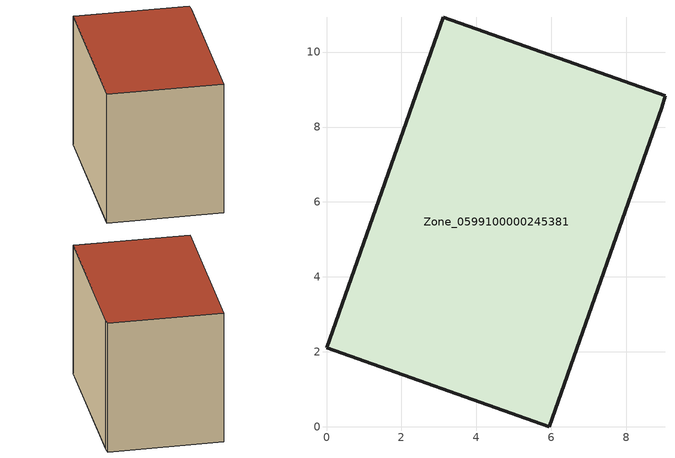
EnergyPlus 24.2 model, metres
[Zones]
Zone_0599100000245381
 floor ground (C_G): 8.95,8.51 5.95,0 0,2.11 3.12,10.93 9.03,8.84 z0.57
 wall outside (C_F): 5.95,0 8.95,8.51 9.03,8.84 3.12,10.93 0,2.11 5.95,0 z0.57:8.2
 roof outside (C_R): 3.12,10.93 0,2.11 5.95,0 8.95,8.51 9.03,8.84 z8.2
[BUILDING]
Pand.0599100000245381: North Axis=0; Terrain=City; Loads Convergence Tolerance Value=0.04; Temperature Convergence Tolerance Value=0.4; Solar Distribution=FullExterior; Maximum Number of Warmup Days=25; Minimum Number of Warmup Days=1
[Site:Location]
Rotterdam.The.Hague.AP_ZH_NLD Design_Conditions: Latitude=51.96; Longitude=4.45; Time Zone=1; Elevation=-4.5
[SITE:GROUNDTEMPERATURE:BUILDINGSURFACE]
18, 18, 18, 18, 18, 18, 18, 18, 18, 18, 18, 18
[MATERIAL] Thermal Absorptance=0.9; Solar Absorptance=0.7; Visible Absorptance=0.7
Name | Roughness | Thickness | Conductivity | Density | Specific Heat
G.TC.1965-1974 | MediumSmooth | 0.15 | 0.882353 | 540 | 1210
F.TC.1965-1974 | Rough | 0.3 | 0.697674 | 1920 | 840
R.TC.1965-1974 | MediumRough | 0.2 | 0.232558 | 1500 | 1000
[CONSTRUCTION]
C_G: G.TC.1965-1974
C_F: F.TC.1965-1974
C_R: R.TC.1965-1974
[ZONE]
Zone_0599100000245381: Type=1; Multiplier=1; Ceiling Height=Autocalculate; Volume=Autocalculate; Floor Area=autocalculate; Part of Total Floor Area=Yes
[ZONEINFILTRATION:DESIGNFLOWRATE]
Infil_Zone_0599100000245381: Zone or ZoneList or Space or SpaceList=Zone_0599100000245381; Schedule=AlwaysOn; Design Flow Rate Calculation Method=Flow/Area; Flow Rate per Floor Area=0.003; Constant Term Coefficient=1; Temperature Term Coefficient=0; Velocity Term Coefficient=0; Velocity Squared Term Coefficient=0
[HVACTEMPLATE:ZONE:IDEALLOADSAIRSYSTEM]
Zone_0599100000245381: Maximum Heating Supply Air Temperature=50; Minimum Cooling Supply Air Temperature=13; Maximum Heating Supply Air Humidity Ratio=0.0156; Minimum Cooling Supply Air Humidity Ratio=0.0077; Heating Limit=NoLimit; Cooling Limit=NoLimit; Dehumidification Control Type=ConstantSensibleHeatRatio; Cooling Sensible Heat Ratio=0.7; Dehumidification Setpoint=60; Humidification Control Type=None; Humidification Setpoint=30; Outdoor Air Method=None; Outdoor Air Flow Rate per Person=0.00944; Outdoor Air Flow Rate per Zone Floor Area=0; Outdoor Air Flow Rate per Zone=0; Demand Controlled Ventilation Type=None; Outdoor Air Economizer Type=NoEconomizer; Heat Recovery Type=None; Sensible Heat Recovery Effectiveness=0.7; Latent Heat Recovery Effectiveness=0.65
[ZONECONTROL:THERMOSTAT]
ThermostatControl_Zone_0599100000245381: Zone or ZoneList=Zone_0599100000245381; Control Type Schedule=DualSetpointControlType; Control 1=Thermostat_Zone_0599100000245381; Temperature Difference Between Cutout And Setpoint=0
[THERMOSTATSETPOINT:DUALSETPOINT]
Thermostat_Zone_0599100000245381: Heating Setpoint Temperature Schedule=HeatingSetpoint_Zone_0599100000245381; Cooling Setpoint Temperature Schedule=CoolingSetpoint_Zone_0599100000245381
[SCHEDULE:COMPACT]
HeatingSetpoint_Zone_0599100000245381: Through: 12/31, For: AllDays, Until: 24:00, 21
CoolingSetpoint_Zone_0599100000245381: Through: 12/31, For: AllDays, Until: 24:00, 24
DualSetpointControlType: Through: 12/31, For: AllDays, Until: 24:00, 4
AlwaysOn: Through: 12/31, For: AllDays, Until: 24:00, 1
